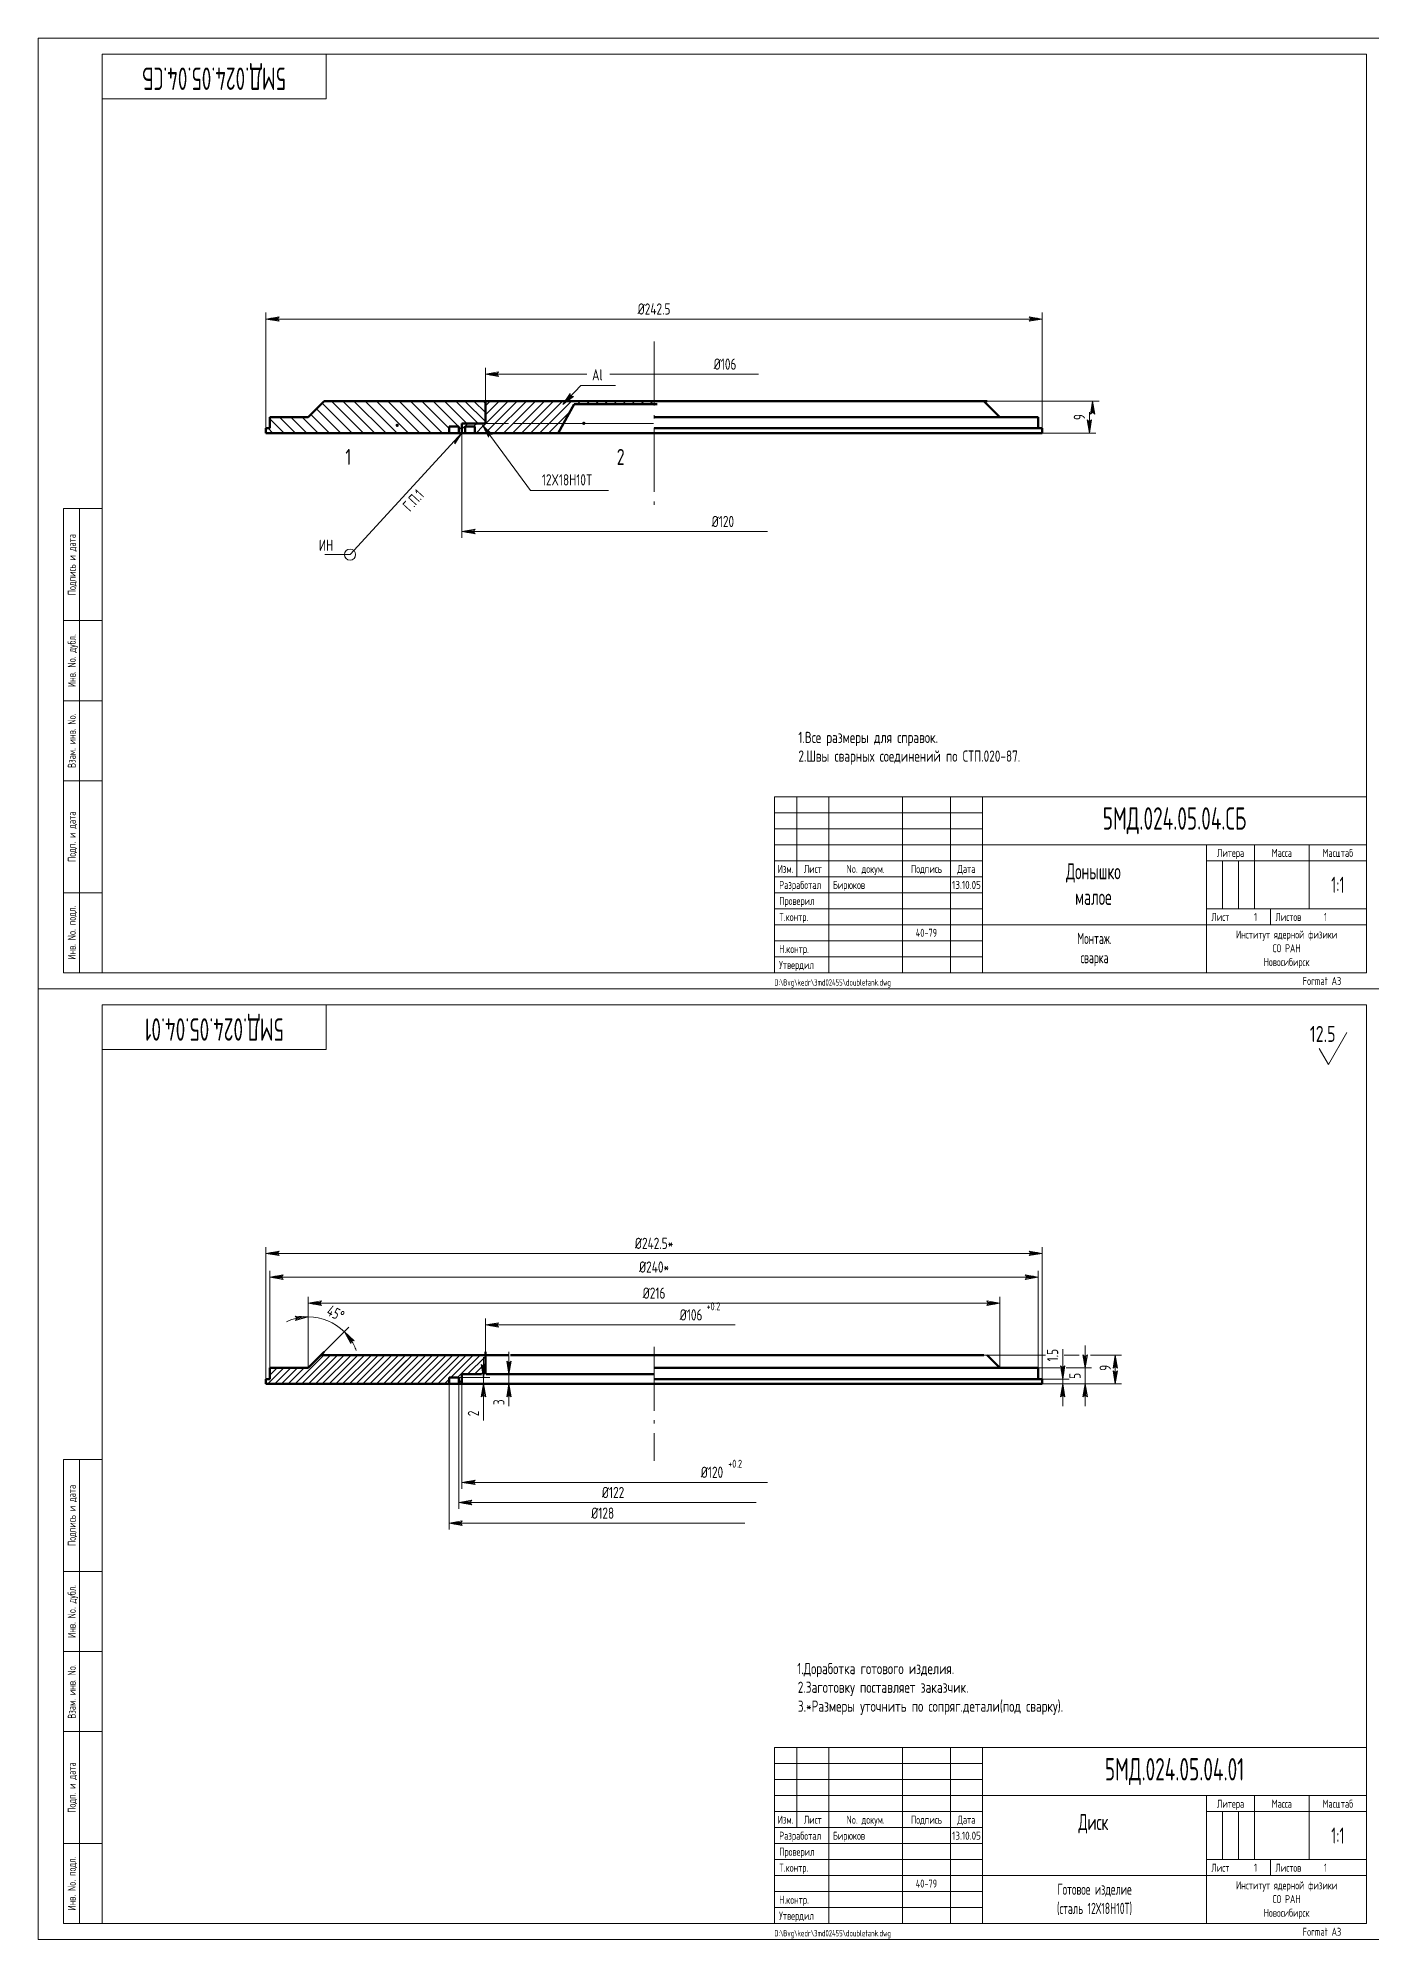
# Model space of a CAD drawing. Extents: x -414 to 4851, y -2165 to 1761.
# Drawn here: x 64 to 481, y 419 to 1013 of the extents above; entities that cross this region are included whole.
import ezdxf
from ezdxf.enums import TextEntityAlignment as Align

# ---------------------------------------------------------------- set-up
doc = ezdxf.new("R2010")
doc.units = 0
doc.linetypes.add('S-P20', pattern=[27, 20, -3, 1, -3])
for name, color, linetype, lineweight in [('1', 9, 'CONTINUOUS', 20), ('2', 2, 'CONTINUOUS', 50), ('DIM', 4, 'CONTINUOUS', 20), ('HATCH', 5, 'CONTINUOUS', 20), ('TR', 3, 'CONTINUOUS', 20)]:
    doc.layers.add(name, color=color, linetype=linetype, lineweight=lineweight)
doc.styles.add('SIMPLEX', font='simplex.shx', dxfattribs={"width": 0.7})
pattern_1 = [(45, (-354.926124163934, 0), (-1.060660171779821, 1.060660171779821), [])]

# ---------------------------------------------------------------- blocks, each defined once
blk = doc.blocks.new('LEADR')
at = {"layer": 'DIM'}
for p, q in [((-1.170416226631389, 0.2000000000000028), (0, 0)), ((-0.9997944300187243, -0.0002412563466975826), (-1.170416226631389, 0.2000000000000028)), ((0, 0), (-1.170416226631389, -0.1999999999999886)), ((-0.4381870021173455, 0.07487712356459042), (-1.063684681848329, 0.07474016190496968)), ((0, 0), (-1, 0)), ((-1.170416226631389, -0.1999999999999886), (-0.9997944300187243, -0.0002412563466975826)), ((-0.4396274744967172, -0.07512327059271229), (-1.063870801763059, -0.07525989858129378))]:
    blk.add_line(p, q, dxfattribs=at)
blk = doc.blocks.new('SVLEADR')
at = {"layer": 'DIM'}
for p, q in [((-1.170621796612664, -0.199758743653291), (-1, 0)), ((0, 0), (-1.170621796612664, -0.199758743653291)), ((-0.3755462257252447, -0.07510924514504325), (-1.064076371744335, -0.0750186422345962))]:
    blk.add_line(p, q, dxfattribs=at)
blk = doc.blocks.new('SHTAMP1')
at = {"layer": 'DIM', "color": 2}
for p, q in [((-185, 55), (0, 55)), ((-185, 55), (-185, 0)), ((-178, 55), (-178, 29.99999999999999)), ((-168, 55), (-168, 0)), ((-145, 55), (-145, 0)), ((-130, 55), (-130, 0)), ((-120, 55), (-120, 0)), ((-120, 40), (0, 40)), ((-49.99999999999997, 40), (-50, 0)), ((-34.99999999999997, 40), (-34.99999999999997, 20)), ((-17.99999999999997, 40), (-17.99999999999997, 20.00000000000001)), ((-185, 35), (-120, 35)), ((-185, 30), (-120, 30)), ((-49.99999999999997, 35), (0, 35)), ((-50, 20), (0, 20)), ((-29.99999999999994, 20.00000000000001), (-29.99999999999997, 15)), ((-120, 15), (0, 15))]:
    blk.add_line(p, q, dxfattribs=at)
at = {"layer": 'DIM'}
for p, q in [((-185, 50), (-120, 50)), ((-185, 45), (-120, 45)), ((-185, 40), (-120, 40)), ((-44.99999999999997, 35), (-44.99999999999997, 20)), ((-39.99999999999997, 35), (-39.99999999999997, 20)), ((-185, 25), (-120, 25)), ((-185, 20), (-120, 20)), ((-185, 15), (-120, 15)), ((-185, 10), (-120, 10)), ((-185, 5), (-120, 5))]:
    blk.add_line(p, q, dxfattribs=at)
at = {"layer": 'DIM', "style": 'SIMPLEX', "width": 0.6}
blk.add_text('1', height=2.5, dxfattribs=at).set_placement((-35.17607202795625, 16.2))
at = {"layer": 'DIM', "style": 'SIMPLEX', "width": 0.6, "flags": 8}
blk.add_attdef('ОБОЗНАЧЕНИЕ2', text='', height=7, dxfattribs=at).set_placement((-117, 60), align=Align.MIDDLE)
at = {"layer": 'DIM', "style": 'SIMPLEX', "width": 0.6}
for tag, height, p in [('ОБОЗНАЧЕНИЕ', 7, (-60, 47.5)), ('МАСШТАБ', 5, (-9, 27.5))]:
    blk.add_attdef(tag, text='', height=height, dxfattribs=at).set_placement(p, align=Align.MIDDLE)
at = {"layer": 'DIM', "style": 'SIMPLEX', "width": 0.9108433734939759}
blk.add_attdef('ДАТА', text='', height=2.5, dxfattribs=at).set_placement((-129.5, 26.2), (-120.5, 26.2), align=Align.FIT)
at = {"layer": 'DIM', "style": 'SIMPLEX', "width": 0.6}
for tag, p in [('ЛИСТОВ', (-13.325, 16.2)), ('FORMAT', (-20, -3.8))]:
    blk.add_attdef(tag, p, '', height=2.5, dxfattribs=at)
blk.add_attdef('ТЕЛЕФОН', text='', height=2.5, dxfattribs=at).set_placement((-137.5, 12.5), align=Align.MIDDLE_CENTER)
at = {"layer": 'TR', "style": 'SIMPLEX', "width": 0.7}
for s, p in [('Литера', (-42.49999999999997, 36.2)), ('Масса', (-26.49999999999997, 36.2)), ('Масштаб', (-9, 36.2)), ('Изм.', (-181.5, 31.2)), ('Лист', (-173, 31.2)), ('No. докум.', (-156.5, 31.2)), ('Подпись', (-137.5, 31.2)), ('Дата', (-125, 31.2)), ('Институт ядерной физики', (-25, 10.70243239950646)), ('СО РАН', (-25, 6.416718113792172)), ('Новосибирск', (-25, 2.131003828077887))]:
    blk.add_text(s, height=2.5, dxfattribs=at).set_placement(p, align=Align.CENTER)
at = {"layer": 'TR', "style": 'SIMPLEX'}
for s, width, p in [('Разработал', 0.6, (-183.5, 26.2)), ('T.контр.', 0.7, (-183.5, 16.2)), ('Проверил', 0.7, (-183.5, 21.2)), ('Лист', 0.7, (-48.5, 16.2)), ('Листов', 0.7, (-28.49999999999997, 16.2)), ('Н.контр.', 0.7, (-183.5, 6.200000000000001)), ('Утвердил', 0.7, (-183.5, 1.200000000000001))]:
    blk.add_text(s, height=2.5, dxfattribs=dict(at, width=width)).set_placement(p)
at = {"layer": 'TR', "style": 'SIMPLEX', "width": 0.6}
for tag, height, p in [('НАИМЕНОВАНИЕ', 5, (-85.34568711718521, 29.20002082529924)), ('НАИМЕНОВАНИЕ2', 5, (-85.34568711718521, 21.20002082529924)), ('МАТЕРИАЛ', 3.5, (-85, 9)), ('СОРТАМЕНТ', 3.5, (-85, 3))]:
    blk.add_attdef(tag, text='', height=height, dxfattribs=at).set_placement(p, align=Align.CENTER)
for tag, p, height in [('РАЗРАБОТАЛ', (-166.7, 26.2), 2.5), ('ПРОВЕРИЛ', (-166.7, 21.2), 2.5), ('НОРМОКОНТРОЛЬ', (-166.7, 6.199999999999998), 2.5), ('УТВЕРДИЛ', (-166.7, 1.199999999999999), 2.5), ('ФАЙЛ', (-185, -4), 2)]:
    blk.add_attdef(tag, p, '', height=height, dxfattribs=at)

msp = doc.modelspace()

# ---------------------------------------------------------------- hatches: boundary and pattern name
at = {"layer": 'HATCH'}
h = msp.add_hatch(dxfattribs=at)
h.set_pattern_fill('U', color=256, scale=2, angle=45, style=0, pattern_type=0)
h.set_pattern_definition([(45, (-354.926124163934, 0), (-1.414213562373095, 1.414213562373095), [])])
h.paths.add_polyline_path([(204.0553040438922, 899.8395665893615), (204.0547422080499, 892.8477920972637), (196.7148969998348, 892.8477920972639), (196.7146552687957, 889.8395665893614), (197.7146552720242, 889.8395665893615), (197.7148164775463, 891.8456911044213), (200.7148164872318, 891.8456911044212), (200.7146552817099, 889.8395665893614), (204.3429258433874, 889.8395665893615), (203.1186502449959, 892.2666496906264), (205.6461805838317, 889.8395665893614), (226.7146552687958, 889.8395665893614), (231.7146552687956, 898.8395665893611), (256.7146552687957, 898.8395665893614), (256.7146552687957, 899.8395665893613), (255.307023325101, 899.8395665893613), (229.6105954046282, 899.8395665893614), (228.2220637935046, 898.8110752843342), (228.9178414764103, 899.8395665893614)])
h = msp.add_hatch(dxfattribs=at)
h.set_pattern_fill('U', color=256, scale=1.5, angle=45, style=0, pattern_type=0)
h.set_pattern_definition(pattern_1)
h.paths.add_polyline_path([(179.4040203223893, 601.8395665893613), (152.7146552687957, 601.8395665893613), (148.7146552687955, 597.8395665893612), (136.7146552687957, 597.8395665893615), (136.7146552687957, 594.3395665893613), (135.4646552687957, 594.3395665893615), (135.4646552687957, 592.8395665893615), (179.4032971121964, 592.8395665893614)])
h = msp.add_hatch(dxfattribs=at)
h.set_pattern_fill('U', color=256, scale=1.5, angle=45, style=0, pattern_type=0)
h.set_pattern_definition(pattern_1)
h.paths.add_polyline_path([(196.7153784789888, 601.8395665893613), (152.7146552687956, 601.8395665893613), (148.7146552687955, 597.8395665893612), (136.7146552687957, 597.8395665893615), (136.7146552687957, 594.3395665893613), (135.4646552687957, 594.3395665893615), (135.4646552687957, 592.8395665893615), (192.7146552558816, 592.8395665893614), (192.7148159692579, 594.8395665893614), (195.7148159789435, 594.8395665893613), (195.7146552720244, 592.8396469460492), (195.7146552720244, 592.8395665893615), (196.7146552687957, 592.8395665893615), (196.7148963388602, 595.8395665893602)])

# ---------------------------------------------------------------- linework, layer by layer
at = {"layer": '1', "linetype": 'S-P20'}
for p, q in [((256.7146552687957, 918.4400730777631), (256.7146552687957, 865.8395665893614)), ((256.7146552687957, 604.4554877038805), (256.7146552687957, 568.8395665893614))]:
    msp.add_line(p, q, dxfattribs=at)
at = {"layer": '1'}
for p, q in [((204.0547422080499, 892.8477920972638), (211.2799756766524, 892.8477920972638)), ((212.8238750164389, 892.8477920972638), (256.5334526953332, 892.8477920972638))]:
    msp.add_line(p, q, dxfattribs=at)
at = {"layer": '2'}
for p, q in [((153.7146552687957, 899.8395665893613), (148.7146552687957, 894.8395665893613)), ((153.7146552687957, 899.8395665893614), (360.7146552687957, 899.8395665893613)), ((204.0553040438922, 899.8395665893613), (204.0547422080499, 892.8477920972637)), ((231.7146552687957, 898.8395665893613), (226.7146552687957, 889.8395665893613)), ((231.7146552687956, 898.8395665893611), (257.7146552687959, 898.8395665893613)), ((255.307023325101, 899.8395665893613), (256.7146552687959, 899.8395665893613)), ((359.7146552687957, 899.8395665893613), (364.7146552687957, 894.8395665893613)), ((135.4646552687957, 891.3395665893615), (136.7146552687957, 891.3395665893613)), ((135.4646552687957, 891.3395665893615), (135.4646552687957, 889.8395665893615)), ((136.7146552687957, 894.8395665893615), (148.7146552687957, 894.8395665893612)), ((136.7146552687957, 894.8395665893615), (136.7146552687957, 891.3395665893615)), ((192.7148164614036, 891.8456911044213), (192.7146552817103, 889.839888016113)), ((192.7148164614036, 891.8456911044213), (195.7148164710893, 891.8456911044213)), ((195.7148164710893, 891.8456911044212), (195.7146552720244, 889.8396469460492)), ((196.7148969998348, 892.8477920972638), (196.7146552687957, 889.8395665893613)), ((196.7148969998348, 892.8477920972638), (204.0547422080499, 892.8477920972638)), ((197.7148164775463, 891.8456911044213), (197.714655265567, 889.8394862326734)), ((197.7148164775463, 891.8456911044213), (200.7148164872319, 891.8456911044213)), ((200.7148164872318, 891.8456911044212), (200.7146552558811, 889.8392451626098)), ((256.7146552687957, 894.8395665893592), (364.7146552687998, 894.8395665893572)), ((256.7146552687957, 891.3395665893396), (376.7146552687957, 891.3395665893178)), ((376.7146552687957, 894.8395665893615), (364.7146552687957, 894.8395665893613)), ((376.7146552687957, 894.8395665893615), (376.7146552687957, 891.3395665893615)), ((377.9646552687957, 891.3395665893615), (376.7146552687957, 891.3395665893613)), ((377.9646552687957, 891.3395665893615), (377.9646552687957, 889.8395665893615)), ((135.4646552687956, 889.8395665893615), (377.9646552687957, 889.8395665893611)), ((153.7146552687957, 602.8395665893613), (148.7146552687955, 597.8395665893612)), ((152.7146552687957, 601.8395665893613), (211.1388789695484, 601.8395665893613)), ((204.0553040438922, 602.8395665893613), (204.0547415470753, 595.8395665893601)), ((211.8573566879631, 601.8395665893613), (359.7146552687957, 601.8395665893613)), ((360.7146552687957, 601.8395665893613), (364.7146552687957, 597.8395665893613)), ((135.4646552687957, 594.3395665893615), (135.4646552687957, 592.8395665893615)), ((135.4646552687957, 594.3395665893615), (136.7146552687957, 594.3395665893613)), ((136.7146552687957, 597.8395665893615), (136.7146552687957, 594.3395665893615)), ((136.7146552687957, 597.8395665893615), (148.7146552687957, 597.8395665893612)), ((192.7148159692579, 594.8395665893614), (192.7146552817103, 592.839888016113)), ((192.7148159692579, 594.8395665893614), (195.7148963356317, 594.8395665893613)), ((195.7148159789435, 594.8395665893613), (195.7146552720244, 592.8396469460492)), ((196.7148963388602, 595.8395665893602), (196.7146552687957, 592.8395665893613)), ((196.7148963388602, 595.8395665893602), (202.8045311969178, 595.8395665893601)), ((204.2414866337472, 595.8395665893601), (256.7146552687957, 595.8395665893592)), ((256.7146552687957, 594.3395665893396), (376.7146552687957, 594.3395665893178)), ((256.883662249425, 597.8395665893592), (364.7146552687998, 597.8395665893572)), ((376.7146552687957, 597.8395665893615), (364.7146552687957, 597.8395665893613)), ((376.7146552687957, 597.8395665893615), (376.7146552687957, 594.3395665893615)), ((377.9646552687957, 594.3395665893615), (376.7146552687957, 594.3395665893613)), ((377.9646552687957, 594.3395665893615), (377.9646552687957, 592.8395665893615)), ((135.4646552687956, 592.8395665893615), (377.9646552687957, 592.8395665893611))]:
    msp.add_line(p, q, dxfattribs=at)
at = {"layer": 'DIM'}
for p, q in [((135.4646552687957, 891.3395665893615), (135.4646552687957, 927.457478581186)), ((377.9646552687957, 891.3395665893615), (377.9646552687957, 927.457478581186)), ((138.9646552687957, 925.457478581186), (374.4646552687957, 925.457478581186)), ((204.0551601915175, 898.0493935744867), (204.0551601915175, 910.235820949817)), ((204.0551601915176, 908.235820949817), (235.7070080177602, 908.235820949817)), ((228.2220637935045, 898.811075284334), (233.8563899723562, 904.6915305869585)), ((233.8563899723562, 904.6915305869585), (244.7063899723562, 904.6915305869585)), ((242.9140507037265, 908.235820949817), (289.2897843121114, 908.235820949817)), ((360.7146552687957, 899.8395665893613), (395.6951498719146, 899.8395665893613)), ((203.118650244996, 892.2666496906263), (218.1594295556911, 871.9137807420551)), ((392.6951498719146, 896.3395665893613), (392.6951498719146, 893.3395665893611)), ((196.7146646465274, 889.9562679093651), (161.7565071405846, 851.8740356931501)), ((196.7146552687957, 889.8395665893614), (196.7146552687957, 857.0758208000666)), ((377.9646552687957, 889.8395665893611), (394.6951498719146, 889.8395665893611)), ((218.1594295556911, 871.9137807420551), (242.4844295556911, 871.9137807420551)), ((200.2146552687957, 859.0758208000666), (292.1099382316414, 859.0758208000666)), ((161.7565071405846, 851.8740356931501), (153.9227705158559, 851.8740356931501)), ((135.4646552687957, 594.3395665893615), (135.4646552687957, 635.5890937528427)), ((377.9646552687957, 594.3395665893615), (377.9646552687957, 635.5890937528427)), ((138.9646552687957, 633.5890937528427), (374.4646552687957, 633.5890937528427)), ((136.7146552687957, 597.8395665893615), (136.7146552687957, 628.1893818270817)), ((140.2146552687957, 626.1893818270817), (373.2146552687957, 626.1893818270817)), ((376.7146552687957, 597.8395665893615), (376.7146552687957, 628.1893818270817)), ((148.7146552687956, 597.8395665893612), (148.7146552687956, 620.039173837503)), ((152.2146552687956, 618.039173837503), (361.2146552687998, 618.039173837503)), ((364.7146552687998, 597.8395665893572), (364.7146552687998, 620.039173837503)), ((204.0551601915175, 601.0493935744867), (204.0551601915175, 613.235820949817)), ((153.7146552687957, 602.8395665893614), (161.3851824944682, 610.5100938150337)), ((204.0551601915176, 611.235820949817), (235.7070080177602, 611.235820949817)), ((235.7070080177602, 611.235820949817), (282.0827416261451, 611.235820949817)), ((203.4272165654753, 598.3395665893613), (203.4272165654753, 601.1654551986879)), ((211.3783715423533, 599.3395665893601), (211.3783715423533, 602.8395665893601)), ((359.7146552687957, 601.8395665893613), (379.0121294407911, 601.8395665893613)), ((384.3470840545555, 597.8395665893615), (384.3470840545555, 603.675494159959)), ((384.8573812806568, 601.8395665893613), (389.5119056771564, 601.8395665893613)), ((391.3470840545555, 601.3395665893615), (391.3470840545555, 604.8395665893615)), ((393.0672088629017, 601.8395665893613), (402.7694475015846, 601.8395665893613)), ((195.7148963356317, 594.8395665893613), (196.1791154079375, 594.8395665893613)), ((196.2834693360619, 594.8395665893613), (205.4272165654753, 594.8395665893613)), ((203.4272165654753, 595.8395665893613), (203.4272165654753, 592.8395665893613)), ((211.3783715423533, 597.8395665893601), (211.3783715423533, 592.8395665893613)), ((376.7146552687957, 597.8395665893615), (383.4656587371898, 597.8395665893615)), ((377.9646552687957, 594.3395665893615), (386.3470840545555, 594.3395665893615)), ((384.3470840545555, 592.8395665893611), (384.3470840545555, 594.3395665893615)), ((385.4604605295741, 597.8395665893615), (393.3470840545555, 597.8395665893615)), ((391.3470840545555, 592.8395665893611), (391.3470840545555, 597.8395665893615)), ((400.7694475015846, 599.3395665893613), (400.7694475015846, 596.3395665893611)), ((192.7146552817103, 592.839888016113), (192.7146552817103, 547.3173883404878)), ((195.7146552720244, 592.8396469460492), (195.7146552720244, 553.7673162552155)), ((196.7146552687957, 592.8395665893614), (196.7146552687957, 560.0758208000666)), ((203.4272165654753, 589.3395665893613), (203.4272165654753, 581.406233256028)), ((211.3783715423533, 589.3395665893613), (211.3783715423533, 585.8395665893613)), ((377.9646552687957, 592.8395665893611), (402.7694475015846, 592.8395665893611)), ((384.3470840545555, 589.3395665893611), (384.3470840545555, 585.8395665893611)), ((391.3470840545555, 589.3395665893611), (391.3470840545555, 585.8395665893611)), ((200.2146552687957, 562.0758208000666), (292.1099382316414, 562.0758208000666)), ((199.2146552720244, 555.7673162552155), (288.6099382316414, 555.7673162552155)), ((196.2146552817103, 549.3173883404878), (285.1099382316414, 549.3173883404878))]:
    msp.add_line(p, q, dxfattribs=at)
at = {"layer": 'DIM', "color": 2}
for p, q in [((72.28963557117163, 721.2438015313794), (72.28963557117163, 866.2438015313794)), ((84.28963557117163, 866.2438015313794), (72.28963557117163, 866.2438015313794)), ((77.28963557117163, 721.2438015313794), (77.28963557117163, 866.2438015313794)), ((84.28963557117163, 831.2438015313794), (72.28963557117163, 831.2438015313794)), ((84.28963557117163, 806.2438015313794), (72.28963557117163, 806.2438015313794)), ((84.28963557117163, 781.2438015313794), (72.28963557117163, 781.2438015313794)), ((84.28963557117163, 746.2438015313794), (72.28963557117163, 746.2438015313794)), ((84.28963557117163, 721.2438015313794), (72.28963557117163, 721.2438015313794)), ((72.28963557117163, 424.2438015313794), (72.28963557117163, 569.2438015313794)), ((84.28963557117163, 569.2438015313794), (72.28963557117163, 569.2438015313794)), ((77.28963557117163, 424.2438015313794), (77.28963557117163, 569.2438015313794)), ((84.28963557117163, 534.2438015313794), (72.28963557117163, 534.2438015313794)), ((84.28963557117163, 509.2438015313794), (72.28963557117163, 509.2438015313794)), ((84.28963557117163, 484.2438015313794), (72.28963557117163, 484.2438015313794)), ((84.28963557117163, 449.2438015313794), (72.28963557117163, 449.2438015313794)), ((84.28963557117163, 424.2438015313794), (72.28963557117163, 424.2438015313794))]:
    msp.add_line(p, q, dxfattribs=at)
at = {"layer": 'DIM'}
for points in [[(64.28963557117157, 716.2438015313794), (64.28963557117157, 1013.243801531379), (484.2896355711716, 1013.243801531379), (484.2896355711715, 716.2438015313794)], [(64.28963557117157, 419.2438015313794), (64.28963557117157, 716.2438015313794), (484.2896355711716, 716.2438015313794), (484.2896355711715, 419.2438015313794)]]:
    msp.add_lwpolyline(points, close=True, dxfattribs=at)
at = {"layer": 'DIM', "color": 2}
for points in [[(84.28963557117157, 721.2438015313794), (84.28963557117157, 1008.243801531379), (479.2896355711716, 1008.243801531379), (479.2896355711715, 721.2438015313794)], [(84.28963557117157, 424.2438015313794), (84.28963557117157, 711.2438015313794), (479.2896355711716, 711.2438015313794), (479.2896355711715, 424.2438015313794)]]:
    msp.add_lwpolyline(points, close=True, dxfattribs=at)
for points in [[(84.28963557117157, 994.2438015313794), (154.2896355711716, 994.2438015313794), (154.2896355711716, 1008.243801531379)], [(84.28963557117157, 697.2438015313794), (154.2896355711716, 697.2438015313794), (154.2896355711716, 711.2438015313794)]]:
    msp.add_lwpolyline(points, dxfattribs=at)
at = {"layer": 'DIM', "flags": 128}
for points in [[(176.3368263761089, 892.0645167291754, 0.5, 0.5, 458.3655088839218), (176.3350680572617, 892.0658082135191, 0, 0, 0), (166.4567506751769, 878.4893226628824, 0, 0, 0), (155.9567506751769, 878.4893226628824, 0, 0, 0)], [(234.8667020614033, 892.6636473776981, 0.5, 0.5, 458.3655088839218), (234.8646977847776, 892.6627856978351, 0, 0, 0), (241.0339532898896, 878.4893226628824, 0, 0, 0), (251.5339532898896, 878.4893226628824, 0, 0, 0)]]:
    msp.add_lwpolyline(points, format="xyseb", dxfattribs=at)
msp.add_lwpolyline([(464.4528842252234, 697.6438015313794), (467.3396355711716, 692.6438015313794), (473.1131382630679, 702.6438015313794)], dxfattribs=at)
at = {"layer": 'DIM'}
msp.add_circle((161.7565071405846, 851.8740356931501), 1.75, dxfattribs=at)
for start, end in [(102.6228711898528, 115.2457423797055), (44.99999999999965, 90.00000000000007), (19.75425762029424, 32.37712881014695)]:
    msp.add_arc((148.7146552687957, 597.8395665893613), 15.91883144496346, start, end, dxfattribs=at)
at = {"layer": 'HATCH'}
for p, q in [((158.8412699020015, 889.8395665893614), (151.2779625853987, 897.4028739059642)), ((162.3768038079342, 889.8395665893614), (153.045729538365, 899.1706408589306)), ((165.912337713867, 889.8395665893613), (155.9123377138669, 899.8395665893614)), ((169.4478716197997, 889.8395665893613), (159.4478716197997, 899.8395665893614)), ((172.9834055257325, 889.8395665893613), (162.9834055257325, 899.8395665893614)), ((176.5189394316652, 889.8395665893613), (166.5189394316651, 899.8395665893614)), ((180.054473337598, 889.8395665893613), (170.0544733375979, 899.8395665893614)), ((183.5900072435307, 889.8395665893613), (173.5900072435306, 899.8395665893614)), ((187.1255411494634, 889.8395665893613), (177.1255411494633, 899.8395665893614)), ((190.6610750553962, 889.8395665893613), (180.6610750553961, 899.8395665893614)), ((192.7147743312048, 891.3214012194854), (184.1966089613288, 899.8395665893614)), ((196.7147370241597, 890.8569724324631), (187.7321428672616, 899.8395665893614)), ((198.0547586564702, 893.0524847060856), (191.2676767731942, 899.8395665893614)), ((201.7949851712247, 892.8477920972638), (194.803210679127, 899.8395665893614)), ((204.0547879008231, 893.4164164924115), (197.6316378038732, 899.8395665893613)), ((204.0550151655972, 896.2446163523838), (200.4600649286194, 899.8395665893613)), ((204.0552424303713, 899.0728162123557), (203.2884920533656, 899.8395665893613)), ((137.628066466405, 889.8395665893614), (136.128066466405, 891.3395665893614)), ((141.1636003723378, 889.8395665893614), (136.7146552687957, 894.2885116929035)), ((144.6991342782705, 889.8395665893614), (139.6991342782705, 894.8395665893614)), ((148.2346681842032, 889.8395665893614), (143.2346681842033, 894.8395665893613)), ((151.770202090136, 889.8395665893614), (146.7702020901361, 894.8395665893612)), ((155.3057359960687, 889.8395665893614), (149.5101956324322, 895.6351069529978)), ((195.680501802911, 888.3556737477793), (195.453632897818, 888.5825426528722)), ((196.714924400154, 596.1887757788404), (202.365715210675, 601.8395665893614)), ((196.7150948761301, 598.3102665983762), (200.2443948671153, 601.8395665893613)), ((196.7152653521063, 600.431757417912), (198.0552182344974, 601.771710300303)), ((198.4870355542334, 595.8395665893602), (204.055188985444, 601.4077200205708)), ((200.608355897793, 595.8395665893602), (204.0550185094679, 599.286229201035)), ((202.7296762413525, 595.8395665893602), (204.0548480334917, 597.1647383814993)), ((202.8698879826014, 598.1010986741685), (203.2544671972058, 598.485677888773)), ((203.1794757271617, 596.2893660751691), (203.7770747557106, 596.8869651037181)), ((195.4870355542347, 592.8395665893614), (195.7146735578033, 593.06720459293))]:
    msp.add_line(p, q, dxfattribs=at)

# ---------------------------------------------------------------- block references
at = {"layer": 'DIM'}
ref = msp.add_blockref('SHTAMP1', (479.2896355711715, 721.2438015313794), dxfattribs=at)
ref.add_attrib('ФАЙЛ', 'D:\\Bvg\\kedr\\3md02455\\doubletank.dwg', (294.2896355711715, 717.2438015313794), dxfattribs={"layer": 'TR', "height": 2, "style": 'SIMPLEX', "width": 0.6})
ref.add_attrib('РАЗРАБОТАЛ', 'Бирюков', (312.5896355711716, 747.4438015313794), dxfattribs={"layer": 'TR', "height": 2.5, "style": 'SIMPLEX', "width": 0.6})
ref.add_attrib('ТЕЛЕФОН', '40-79', dxfattribs={"height": 2.5, "style": 'SIMPLEX', "width": 0.6}).set_placement((341.7896355711715, 733.7438015313794), align=Align.MIDDLE_CENTER)
ref.add_attrib('ДАТА', '13.10.05', dxfattribs={"height": 2.5, "style": 'SIMPLEX', "width": 0.6000000000000002}).set_placement((349.7896355711715, 747.4438015313794), (358.7896355711715, 747.4438015313794), align=Align.FIT)
ref.add_attrib('ОБОЗНАЧЕНИЕ', '5МД.024.05.04.СБ', dxfattribs={"height": 7, "style": 'SIMPLEX', "width": 0.6}).set_placement((419.2896355711715, 768.7438015313794), align=Align.MIDDLE)
ref.add_attrib('МАСШТАБ', '1:1', dxfattribs={"height": 5, "style": 'SIMPLEX', "width": 0.6}).set_placement((470.2896355711715, 748.7438015313794), align=Align.MIDDLE)
ref.add_attrib('НАИМЕНОВАНИЕ', 'Донышко', dxfattribs={"layer": 'TR', "height": 5, "style": 'SIMPLEX', "width": 0.6}).set_placement((393.9439484539863, 750.4438015313794), align=Align.CENTER)
ref.add_attrib('НАИМЕНОВАНИЕ2', 'малое', dxfattribs={"layer": 'TR', "height": 5, "style": 'SIMPLEX', "width": 0.6}).set_placement((393.9439484539863, 742.4438223566787), align=Align.CENTER)
ref.add_attrib('МАТЕРИАЛ', 'Монтаж.', dxfattribs={"layer": 'TR', "height": 3.5, "style": 'SIMPLEX', "width": 0.6}).set_placement((394.2896355711715, 730.2438015313794), align=Align.CENTER)
ref.add_attrib('СОРТАМЕНТ', 'сварка', dxfattribs={"layer": 'TR', "height": 3.5, "style": 'SIMPLEX', "width": 0.6}).set_placement((394.2896355711715, 724.2438015313794), align=Align.CENTER)
ref.add_attrib('ЛИСТОВ', '1', (465.9646355711716, 737.4438015313794), dxfattribs={"height": 2.5, "style": 'SIMPLEX', "width": 0.6})
ref.add_attrib('FORMAT', 'Format A3', (459.2896355711715, 717.4438015313794), dxfattribs={"height": 2.5, "style": 'SIMPLEX', "width": 0.6})
ref.add_attrib('ОБОЗНАЧЕНИЕ2', '5МД.024.05.04.СБ', dxfattribs={"height": 7, "rotation": 180, "style": 'SIMPLEX', "width": 0.6, "flags": 8}).set_placement((119.2896355711715, 1001.243801531379), align=Align.MIDDLE)
at = {"layer": 'DIM', "xscale": 3.5, "yscale": 3.5, "zscale": 3.5}
for name, p, rotation in [('LEADR', (135.4646552687957, 925.457478581186), 180), ('LEADR', (204.0551601915175, 908.235820949817), 180), ('LEADR', (228.2220637935045, 898.811075284334), 226.2245141509726), ('LEADR', (393.6951498719146, 899.8395665893613), 90), ('LEADR', (203.118650244996, 892.2666496906263), 126.4644177446463), ('LEADR', (392.6951498719146, 889.8395665893611), 270), ('SVLEADR', (196.7146646465274, 889.9562679093651), 47.44915535325585), ('LEADR', (196.7146552687957, 859.0758208000666), 180), ('LEADR', (135.4646552687957, 633.5890937528427), 180), ('LEADR', (136.7146552687957, 626.1893818270817), 180), ('LEADR', (148.7146552687956, 618.039173837503), 180), ('LEADR', (148.7146552687957, 613.7583980343248), 6.311435594926454), ('LEADR', (204.0551601915175, 611.235820949817), 180), ('LEADR', (159.970968932095, 609.0958802526607), 128.6885644050733), ('LEADR', (211.3783715423533, 595.8395665893601), 270), ('LEADR', (391.3470840545555, 597.8395665893615), 270), ('LEADR', (400.7694475015846, 601.8395665893613), 90), ('LEADR', (203.4272165654753, 594.8395665893613), 270), ('LEADR', (384.3470840545555, 594.3395665893615), 270), ('LEADR', (400.7694475015846, 592.8395665893611), 270), ('LEADR', (203.4272165654753, 592.8395665893613), 90), ('LEADR', (211.3783715423533, 592.8395665893613), 90), ('LEADR', (384.3470840545555, 592.8395665893611), 90), ('LEADR', (391.3470840545555, 592.8395665893611), 90), ('LEADR', (196.7146552687957, 562.0758208000666), 180), ('LEADR', (195.7146552720244, 555.7673162552155), 180), ('LEADR', (192.7146552817103, 549.3173883404878), 180)]:
    msp.add_blockref(name, p, dxfattribs=dict(at, rotation=rotation))
for p in [(377.9646552687957, 925.457478581186), (377.9646552687957, 633.5890937528427), (376.7146552687957, 626.1893818270817), (364.7146552687998, 618.039173837503)]:
    msp.add_blockref('LEADR', p, dxfattribs=at)
at = {"layer": 'DIM'}
ref = msp.add_blockref('SHTAMP1', (479.2896355711715, 424.2438015313794), dxfattribs=at)
ref.add_attrib('ФАЙЛ', 'D:\\Bvg\\kedr\\3md02455\\doubletank.dwg', (294.2896355711715, 420.2438015313794), dxfattribs={"layer": 'TR', "height": 2, "style": 'SIMPLEX', "width": 0.6})
ref.add_attrib('РАЗРАБОТАЛ', 'Бирюков', (312.5896355711716, 450.4438015313794), dxfattribs={"layer": 'TR', "height": 2.5, "style": 'SIMPLEX', "width": 0.6})
ref.add_attrib('ТЕЛЕФОН', '40-79', dxfattribs={"height": 2.5, "style": 'SIMPLEX', "width": 0.6}).set_placement((341.7896355711715, 436.7438015313794), align=Align.MIDDLE_CENTER)
ref.add_attrib('ДАТА', '13.10.05', dxfattribs={"height": 2.5, "style": 'SIMPLEX', "width": 0.6000000000000002}).set_placement((349.7896355711715, 450.4438015313794), (358.7896355711715, 450.4438015313794), align=Align.FIT)
ref.add_attrib('ОБОЗНАЧЕНИЕ', '5МД.024.05.04.01', dxfattribs={"height": 7, "style": 'SIMPLEX', "width": 0.6}).set_placement((419.2896355711715, 471.7438015313794), align=Align.MIDDLE)
ref.add_attrib('МАСШТАБ', '1:1', dxfattribs={"height": 5, "style": 'SIMPLEX', "width": 0.6}).set_placement((470.2896355711715, 451.7438015313794), align=Align.MIDDLE)
ref.add_attrib('НАИМЕНОВАНИЕ', 'Диск', dxfattribs={"layer": 'TR', "height": 5, "style": 'SIMPLEX', "width": 0.6}).set_placement((393.9439484539863, 453.4438015313794), align=Align.CENTER)
ref.add_attrib('МАТЕРИАЛ', 'Готовое изделие', dxfattribs={"layer": 'TR', "height": 3.5, "style": 'SIMPLEX', "width": 0.6}).set_placement((394.2896355711715, 433.2438015313794), align=Align.CENTER)
ref.add_attrib('СОРТАМЕНТ', '(сталь 12Х18Н10Т)', dxfattribs={"layer": 'TR', "height": 3.5, "style": 'SIMPLEX', "width": 0.6}).set_placement((394.2896355711715, 427.2438015313794), align=Align.CENTER)
ref.add_attrib('ЛИСТОВ', '1', (465.9646355711716, 440.4438015313794), dxfattribs={"height": 2.5, "style": 'SIMPLEX', "width": 0.6})
ref.add_attrib('FORMAT', 'Format A3', (459.2896355711715, 420.4438015313794), dxfattribs={"height": 2.5, "style": 'SIMPLEX', "width": 0.6})
ref.add_attrib('ОБОЗНАЧЕНИЕ2', '5МД.024.05.04.01', dxfattribs={"height": 7, "rotation": 180, "style": 'SIMPLEX', "width": 0.6, "flags": 8}).set_placement((119.2896355711715, 704.2438015313794), align=Align.MIDDLE)

# ---------------------------------------------------------------- texts
at = {"layer": 'DIM', "style": 'SIMPLEX', "width": 0.7}
for s, p in [('1', (161.2067506751769, 879.8893226628824)), ('2', (246.2839532898896, 879.8893226628824))]:
    msp.add_text(s, height=5, dxfattribs=at).set_placement(p, align=Align.CENTER)
for s, p in [('Подпись и дата', (76.08963557117158, 848.7438015313794)), ('Инв. No. дубл.', (76.08963557117158, 818.7438015313794)), ('Взам. инв. No.', (76.08963557117158, 793.7438015313794)), ('Подп. и дата', (76.08963557117158, 763.7438015313794)), ('Инв. No. подл.', (76.08963557117158, 733.7438015313794)), ('Подпись и дата', (76.08963557117158, 551.7438015313794)), ('Инв. No. дубл.', (76.08963557117158, 521.7438015313794)), ('Взам. инв. No.', (76.08963557117158, 496.7438015313794)), ('Подп. и дата', (76.08963557117158, 466.7438015313794)), ('Инв. No. подл.', (76.08963557117158, 436.7438015313794))]:
    msp.add_text(s, height=2.5, rotation=90, dxfattribs=at).set_placement(p, align=Align.CENTER)
msp.add_text('12.5', height=5, dxfattribs=at).set_placement((469.5896355711716, 699.6438015313794), align=Align.RIGHT)
for p in [(273.1076150441903, 615.085820949817), (279.8777386021291, 565.9258208000666)]:
    msp.add_text('+0.2', height=2.4745, dxfattribs=at).set_placement(p, align=Align.BOTTOM_LEFT)
for s, p in [('1.Доработка готового изделия.', (301.4258379364803, 502.1553214612962)), ('2.Заготовку поставляет заказчик.', (301.6141756500151, 496.3219881279629)), ('3.*Размеры уточнить по сопряг.детали(под сварку).', (301.6334923385829, 490.4104681980461))]:
    msp.add_text(s, height=3.5, dxfattribs=at).set_placement(p)
at = {"layer": 'DIM', "char_height": 3.5, "attachment_point": 5, "style": 'SIMPLEX'}
for s, insert in [('\\A1;%%c242.5', (256.7146552687957, 928.607478581186)), ('%%c106', (278.8849077301566, 911.385820949817)), ('\\A1;%%c120', (278.2146552687957, 862.2258208000666)), ('\\A1;%%c242.5*', (256.7146552687957, 636.7390937528427)), ('\\A1;%%c240*', (256.7146552687957, 629.3393818270816)), ('\\A1;%%c216', (256.7146552687977, 621.189173837503)), ('%%c106', (268.2659483775236, 614.385820949817)), ('\\A1;%%c120', (274.802738602129, 565.2258208000666)), ('\\A1;%%c122', (243.9122967518329, 558.9173162552155)), ('\\A1;%%c128', (240.6622967566759, 552.4673883404878))]:
    msp.add_mtext(s, dxfattribs=dict(at, insert=insert))
for s, insert, rotation in [('9', (389.5451498719146, 894.8395665893612), 90), ('\\A1;45°', (157.2570804106454, 614.8879479017417), 333.3859441926819), ('\\A1;1.5', (381.1970840545555, 601.8006694258756), 90), ('\\A1;5', (388.1970840545555, 595.3395665893613), 90), ('9', (397.6194475015847, 597.8395665893612), 90), ('2', (200.2772165654753, 583.6228999226946), 90), ('3', (208.2283715423533, 587.10146085903), 90)]:
    msp.add_mtext(s, dxfattribs=dict(at, insert=insert, rotation=rotation))
at = {"layer": 'TR', "style": 'SIMPLEX', "width": 0.7}
for s, p in [('Al', (237.3563899723562, 906.2665305869585)), ('12X18H10T', (221.6594295556911, 873.4887807420552))]:
    msp.add_text(s, height=3.5, dxfattribs=at).set_placement(p)
msp.add_text('Г.П.1', height=3.5, rotation=47.44915535325585, dxfattribs=at).set_placement((182.7970533806886, 867.6458491863109), align=Align.CENTER)
msp.add_text('ИН', height=3.5, dxfattribs=at).set_placement((156.5065071405846, 853.03953569315), align=Align.RIGHT)
at = {"layer": 'TR', "insert": (301.7896355711715, 786.2438015313794), "char_height": 3.5, "width": 170, "attachment_point": 7, "style": 'SIMPLEX'}
msp.add_mtext('\\A1;1.Все размеры для справок.\\P2.Швы сварных соединений по СТП.020-87.', dxfattribs=at)

doc.saveas('drawing.dxf')
